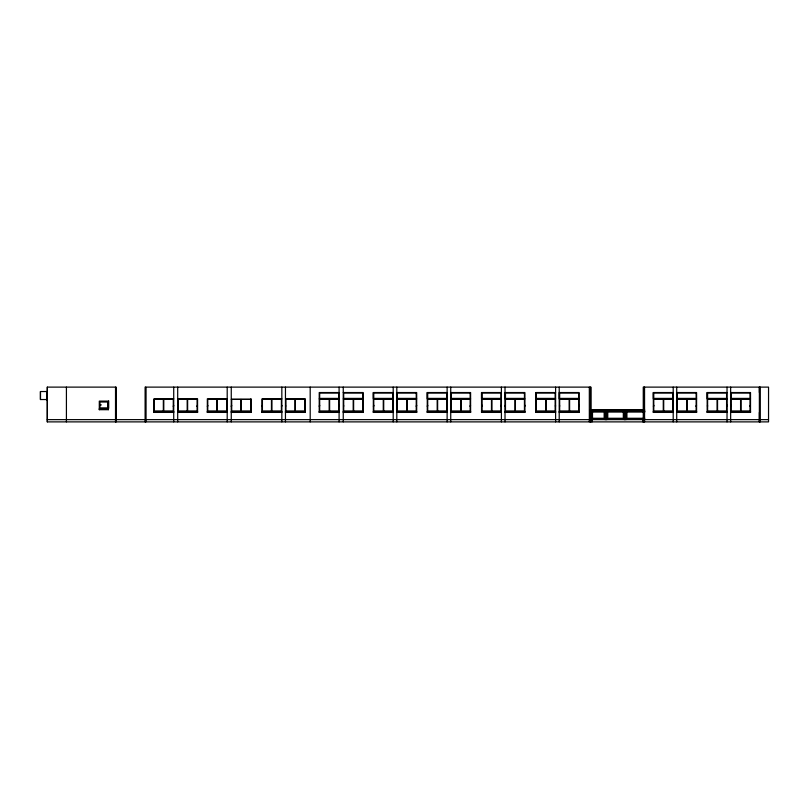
<?xml version="1.0" encoding="UTF-8"?>
<svg xmlns="http://www.w3.org/2000/svg" width="809" height="809" viewBox="0 0 809 809"><rect width="100%" height="100%" fill="white"/><g stroke="black" fill="none" stroke-linecap="round" stroke-linejoin="round"><path stroke-width="1.21" d="M46.821 399.535L40.45 399.535L40.45 391.526L46.821 391.526L46.821 400.222M99.295 409.698L99.295 408.788L108.335 408.788L108.325 409.698L99.295 409.698L99.295 401.112L108.335 401.112L108.325 409.698M153.852 412.408L153.852 411.498L173.723 411.498L173.723 412.408L153.852 412.408L153.852 398.857L173.723 398.857M197.568 412.408L197.568 411.498L177.697 411.498L177.697 412.408L197.568 412.408L197.568 398.857L177.697 398.857M207.326 412.408L207.326 411.498L227.198 411.498L227.198 412.408L207.326 412.408L207.326 398.857L227.198 398.857M251.134 412.408L251.134 411.498L231.263 411.498L231.263 412.408L251.134 412.408L251.134 398.857M261.964 412.408L261.974 411.498L281.845 411.498L281.835 412.408L261.964 412.408L261.974 398.857L281.845 398.857M305.327 412.408L305.327 411.498L285.456 411.498L285.456 412.408L305.327 412.408L305.327 398.857L285.456 398.857M319.221 412.408L319.221 411.498L339.092 411.498L339.092 412.408L319.221 412.408L319.221 392.537L339.092 392.537M363.12 412.408L363.12 411.498L343.249 411.498L343.249 412.408L363.12 412.408L363.12 392.537L343.249 392.537M373.333 412.408L373.333 411.498L393.204 411.498L393.204 412.408L373.333 412.408L373.333 392.537L393.204 392.537M373.333 392.537L373.333 398.857L393.204 398.857M416.686 412.408L416.686 411.498L396.814 411.498L396.814 412.408L416.686 412.408L416.686 392.537L396.814 392.537L396.814 398.857L416.686 398.857M427.253 412.408L427.253 411.498L447.124 411.498L447.124 412.408L427.253 412.408L427.253 392.537L447.124 392.537M427.253 392.537L427.253 398.857L447.124 398.857M470.605 412.408L470.605 411.498L450.734 411.498L450.734 412.408L470.605 412.408L470.605 392.537L450.734 392.537L450.734 398.857L470.605 398.857M481.537 412.408L481.537 411.498L501.408 411.498L501.408 412.408L481.537 412.408L481.537 392.537L501.408 392.537M481.537 392.537L481.537 398.857L501.408 398.857M524.889 412.408L524.889 411.498L505.018 411.498L505.018 412.408L524.889 412.408L524.889 392.537L505.018 392.537L505.018 398.857L524.889 398.857M535.73 412.408L535.73 411.498L555.601 411.498L555.601 412.408L535.73 412.408L535.73 392.537L555.601 392.537M535.73 392.537L535.73 398.857L555.601 398.857M579.082 412.408L579.082 411.498L559.211 411.498L559.211 412.408L579.082 412.408L579.082 392.537L559.211 392.537L559.211 398.857L579.082 398.857M592.046 418.283L592.046 412.034M592.046 410.254L592.057 412.014M592.501 410.254L589.549 409.789M653.328 412.408L653.328 411.498L673.199 411.498L673.199 412.408L653.328 412.408L653.328 392.537L673.199 392.537M653.328 392.537L653.328 398.857L673.199 398.857M696.589 412.408L696.6 411.498L676.729 411.498L676.718 412.408L696.589 412.408L696.589 392.537L676.718 392.537M707.157 412.408L707.167 411.498L727.038 411.498L727.028 412.408L707.157 412.408L707.167 392.537L727.038 392.537M707.167 392.537L707.167 398.857L727.038 398.857M750.519 412.408L750.519 411.498L730.648 411.498L730.648 412.408L750.519 412.408L750.519 392.537L730.648 392.537L730.648 398.857L750.519 398.857M592.046 410.244L592.057 421.883M643.256 419.628L643.256 387.117L768.55 387.117L768.54 421.883L47.296 421.883L47.296 387.117L116.213 387.117L116.193 421.883M319.221 398.857L339.092 398.857M343.249 398.857L363.12 398.857M676.729 398.857L696.6 398.857M163.337 399.302L154.307 399.302L154.307 411.053L163.337 411.053M187.182 399.302L178.152 399.302L178.152 411.053L187.182 411.053M216.812 399.302L207.771 399.302L207.771 411.053L216.812 411.053M271.45 399.302L262.419 399.302L262.419 411.053L271.45 411.053M294.941 399.302L285.901 399.302L285.901 411.053L294.941 411.053M329.617 399.302L338.647 399.302L338.647 411.053L329.617 411.053M353.634 399.302L362.675 399.302L362.675 411.053L353.634 411.053M383.719 399.302L392.749 399.302L392.749 411.053L383.719 411.053M407.2 399.302L416.231 399.302L416.231 411.053L407.2 411.053M437.639 399.302L446.669 399.302L446.669 411.053L437.639 411.053M461.12 399.302L470.15 399.302L470.15 411.053L461.12 411.053M491.923 399.302L500.953 399.302L500.953 411.053L491.923 411.053M515.404 399.302L524.444 399.302L524.444 411.053L515.404 411.053M546.115 399.302L555.146 399.302L555.146 411.053L546.115 411.053M569.597 399.302L578.637 399.302L578.637 411.053L569.597 411.053M663.714 399.302L672.754 399.302L672.754 411.053L663.714 411.053M687.114 399.302L696.144 399.302L696.144 411.053L687.114 411.053M717.553 399.302L726.583 399.302L726.583 411.053L717.553 411.053M741.034 399.302L750.064 399.302L750.064 411.053L741.034 411.053M231.263 399.373L251.134 399.373M343.603 405.248L343.603 406.472M362.998 405.248L362.998 406.472M536.074 405.248L536.074 406.472M555.48 405.248L555.48 406.472M559.565 405.248L559.565 406.472M707.511 405.248L707.511 406.472M154.175 405.43L154.175 406.512M285.587 405.43L285.587 406.512M305.195 405.43L305.195 406.512M589.983 409.698L604.616 409.698L604.616 411.498L605.071 409.698L606.871 409.698L606.871 411.498L607.326 409.698L623.759 409.698L623.759 411.498L624.214 409.698L626.024 409.698L626.469 411.498L626.469 409.698L643.944 409.698M644.793 410.143L626.924 410.143L626.924 411.498L644.793 411.498M240.748 411.053L231.708 411.053L231.708 399.302L240.748 399.302L240.748 411.498M590.479 411.498L604.161 411.498L604.161 410.143L590.479 410.143L590.408 411.579M590.479 411.953L604.161 411.953L604.161 418.273L590.479 418.273L590.398 412.024M644.793 411.953L626.924 411.953L626.924 418.273L644.793 418.273M592.501 412.034L590.843 412.024L590.843 418.283M589.64 418.738L605.071 418.728L605.071 419.628M644.429 418.728L626.024 418.728L626.024 419.628M47.296 419.628L760.298 419.628M760.541 419.628L768.52 419.628M592.501 410.992L592.501 411.589M760.298 387.117L760.298 421.883M759.388 387.117L759.388 392.537M759.388 412.408L759.388 421.883M759.368 387.117L759.368 421.883M741.034 398.857L741.034 411.498M730.648 387.117L730.648 421.883M727.028 387.117L727.028 421.883M717.553 398.857L717.553 411.498M687.114 398.857L687.114 411.498M676.718 387.117L676.718 421.883M673.199 387.117L673.199 421.883M663.714 398.857L663.714 411.498M644.551 387.117L644.571 421.883M643.863 387.117L643.863 421.883M643.559 419.628L643.559 421.883M642.801 419.072L642.801 421.883M625.569 419.628L625.569 410.143L624.669 410.143L624.669 419.628M624.214 419.628L624.214 418.728L606.871 418.728L606.871 419.628M606.416 419.628L606.416 410.143L605.516 410.143L605.516 419.628M592.491 409.799L592.501 419.638M590.954 421.883L590.954 387.117L145.104 387.117L145.104 421.883M590.843 410.234L590.843 411.579M590.57 387.117L590.57 421.883M589.326 387.117L589.326 421.883M569.597 398.857L569.597 411.498M559.211 387.117L559.211 421.883M555.601 387.117L555.601 421.883M546.115 398.857L546.115 411.498M515.404 398.857L515.404 411.498M505.018 387.117L505.018 421.883M501.408 387.117L501.408 421.883M491.923 398.857L491.923 411.498M461.12 398.857L461.12 411.498M450.734 387.117L450.734 421.883M447.124 387.117L447.124 421.883M437.639 398.857L437.639 411.498M407.2 398.857L407.2 411.498M396.814 387.117L396.814 421.883M393.194 387.117L393.204 421.883M383.719 398.857L383.719 411.498M353.634 398.857L353.634 411.498M343.249 387.117L343.249 421.883M339.092 387.117L339.092 421.883M329.617 398.857L329.617 411.498M310.191 387.117L310.201 421.883M294.941 398.857L294.941 411.498M285.456 387.117L285.456 421.883M281.835 387.117L281.835 421.883M271.45 398.857L271.45 411.498M231.263 387.117L231.263 421.883M227.198 387.117L227.198 421.883M216.812 398.857L216.812 411.498M187.182 398.857L187.182 411.498M177.697 387.117L177.697 421.883M173.723 387.117L173.723 421.883M163.337 398.857L163.337 411.498M108.689 400.87L108.689 408.373M99.972 404.915L99.972 402.012L107.658 402.012L107.658 407.888L99.972 407.888L99.972 405.167M66.419 387.117L66.419 421.883M47.326 387.117L47.306 421.883M40.45 391.526L40.45 399.535M338.647 392.982L319.676 392.982L319.676 398.402L338.647 398.402L338.647 392.982M362.675 392.982L343.704 392.982L343.704 398.402L362.675 398.402L362.675 392.982M392.749 392.982L373.778 392.982L373.778 398.402L392.749 398.402L392.749 392.982M416.231 392.982L397.27 392.982L397.27 398.402L416.231 398.402L416.231 392.982M446.669 392.982L427.708 392.982L427.708 398.402L446.669 398.402L446.669 392.982M470.15 392.982L451.189 392.982L451.189 398.402L470.15 398.402L470.15 392.982M500.953 392.982L481.992 392.982L481.992 398.402L500.953 398.402L500.953 392.982M524.444 392.982L505.473 392.982L505.473 398.402L524.444 398.402L524.444 392.982M555.146 392.982L536.185 392.982L536.185 398.402L555.146 398.402L555.146 392.982M578.637 392.982L559.666 392.982L559.666 398.402L578.637 398.402L578.637 392.982M672.754 392.982L653.783 392.982L653.783 398.402L672.754 398.402L672.754 392.982M696.144 392.982L677.173 392.982L677.173 398.402L696.144 398.402L696.144 392.982M726.583 392.982L707.612 392.982L707.612 398.402L726.583 398.402L726.583 392.982M750.064 392.982L731.093 392.982L731.093 398.402L750.064 398.402L750.064 392.982M173.278 399.302L163.792 399.302L163.792 411.053L173.278 411.053L173.278 399.302M197.123 399.302L187.637 399.302L187.637 411.053L197.123 411.053L197.123 399.302M226.742 399.302L217.257 399.302L217.257 411.053L226.742 411.053L226.742 399.302M250.679 399.302L241.193 399.302L241.193 411.053L250.679 411.053L250.679 399.302M281.39 399.302L271.905 399.302L271.905 411.053L281.39 411.053L281.39 399.302M304.872 399.302L295.386 399.302L295.386 411.053L304.872 411.053L304.872 399.302M329.162 399.302L319.676 399.302L319.676 411.053L329.162 411.053L329.162 399.302M353.189 399.302L343.704 399.302L343.704 411.053L353.189 411.053L353.189 399.302M383.264 399.302L373.778 399.302L373.778 411.053L383.264 411.053L383.264 399.302M406.745 399.302L397.27 399.302L397.27 411.053L406.745 411.053L406.745 399.302M437.184 399.302L427.708 399.302L427.708 411.053L437.184 411.053L437.184 399.302M460.675 399.302L451.189 399.302L451.189 411.053L460.675 411.053L460.675 399.302M491.467 399.302L481.992 399.302L481.992 411.053L491.467 411.053L491.467 399.302M514.959 399.302L505.473 399.302L505.473 411.053L514.959 411.053L514.959 399.302M545.66 399.302L536.185 399.302L536.185 411.053L545.66 411.053L545.66 399.302M569.152 399.302L559.666 399.302L559.666 411.053L569.152 411.053L569.152 399.302M663.269 399.302L653.783 399.302L653.783 411.053L663.269 411.053L663.269 399.302M686.659 399.302L677.173 399.302L677.173 411.053L686.659 411.053L686.659 399.302M717.098 399.302L707.612 399.302L707.612 411.053L717.098 411.053L717.098 399.302M740.579 399.302L731.093 399.302L731.093 411.053L740.579 411.053L740.579 399.302M100.983 404.915L99.558 405.167L100.983 404.915M319.575 405.248L319.403 406.472L319.575 405.248M338.971 405.248L338.799 406.472L338.971 405.248M373.677 405.248L373.505 406.472L373.677 405.248M393.073 405.248L392.901 406.472L393.073 405.248M397.158 405.248L396.986 406.472L397.158 405.248M416.564 405.248L416.392 406.472L416.564 405.248M427.597 405.248L427.425 406.472L427.597 405.248M447.003 405.248L446.831 406.472L447.003 405.248M451.078 405.248L450.906 406.472L451.078 405.248M470.484 405.248L470.312 406.472L470.484 405.248M481.881 405.248L481.709 406.472L481.881 405.248M501.287 405.248L501.115 406.472L501.287 405.248M505.362 405.248L505.19 406.472L505.362 405.248M524.768 405.248L524.596 406.472L524.768 405.248M578.961 405.248L578.789 406.472L578.961 405.248M653.672 405.248L653.5 406.472L653.672 405.248M673.078 405.248L672.906 406.472L673.078 405.248M677.072 405.248L676.9 406.472L677.072 405.248M696.468 405.248L696.296 406.472L696.468 405.248M726.907 405.248L726.735 406.472L726.907 405.248M730.992 405.248L730.82 406.472L730.992 405.248M750.398 405.248L750.226 406.472L750.398 405.248M173.601 405.43L173.409 406.512L173.601 405.43M178.02 405.43L177.838 406.512L178.02 405.43M197.447 405.43L197.254 406.512L197.447 405.43M207.65 405.43L207.458 406.512L207.65 405.43M227.066 405.43L226.884 406.512L227.066 405.43M231.586 405.43L231.394 406.512L231.586 405.43M251.002 405.43L250.82 406.512L251.002 405.43M262.298 405.43L262.106 406.512L262.298 405.43M281.714 405.43L281.522 406.512L281.714 405.43M623.314 410.143L607.771 410.143L607.771 411.498L623.314 411.498L623.314 410.143M605.071 411.953L604.616 418.273L605.071 411.953M607.326 411.953L606.871 418.273L607.326 411.953M623.314 411.953L607.771 411.953L607.771 418.273L623.314 418.273L623.314 411.953M624.214 411.953L623.759 418.273L624.214 411.953M626.469 411.953L626.024 418.273L626.469 411.953M145.731 421.883L145.731 387.117L145.721 421.883M115.566 421.883L115.566 387.117L115.556 421.883"/></g></svg>
